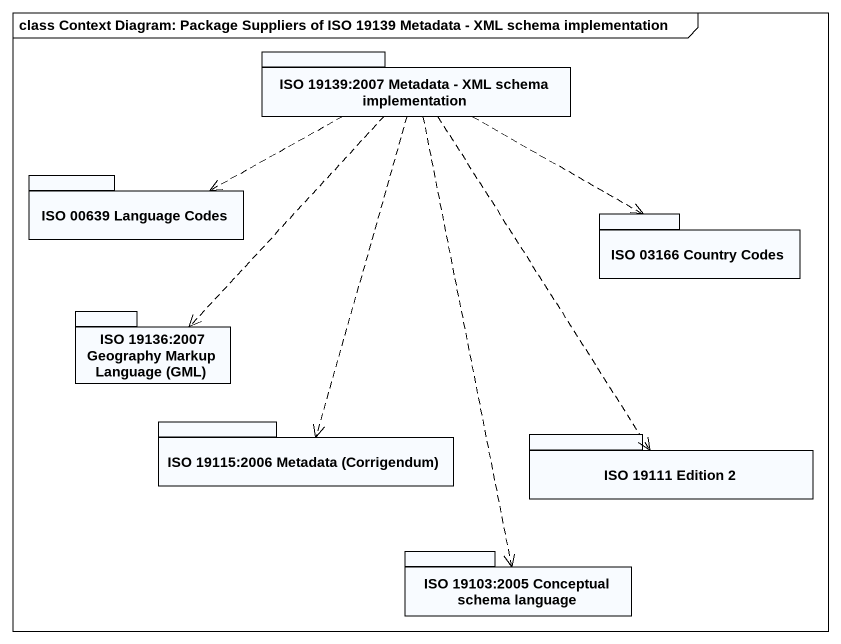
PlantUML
@startuml
mainframe class Context Diagram: Package Suppliers of ISO 19139 Metadata - XML schema implementation
package "ISO 19139:2007 Metadata - XML schema implementation" as ISO_19139_2007_Metadata_XML {
}
package "ISO 00639 Language Codes" as ISO_00639_Language_Codes {
}
package "ISO 03166 Country Codes" as ISO_03166_Country_Codes {
}
package "ISO 19136:2007 Geography Markup Language (GML)" as ISO_19136_2007_Geography {
}
package "ISO 19115:2006 Metadata (Corrigendum)" as ISO_19115_2006_Metadata {
}
package "ISO 19111 Edition 2" as ISO_19111_Edition_2 {
}
package "ISO 19103:2005 Conceptual schema language" as ISO_19103_2005_Conceptual {
}
ISO_19139_2007_Metadata_XML .left.> ISO_00639_Language_Codes
ISO_19139_2007_Metadata_XML .right.> ISO_03166_Country_Codes
ISO_19139_2007_Metadata_XML ..> ISO_19136_2007_Geography
ISO_19139_2007_Metadata_XML ..> ISO_19115_2006_Metadata
ISO_19139_2007_Metadata_XML ..> ISO_19111_Edition_2
ISO_19139_2007_Metadata_XML ..> ISO_19103_2005_Conceptual
@enduml
